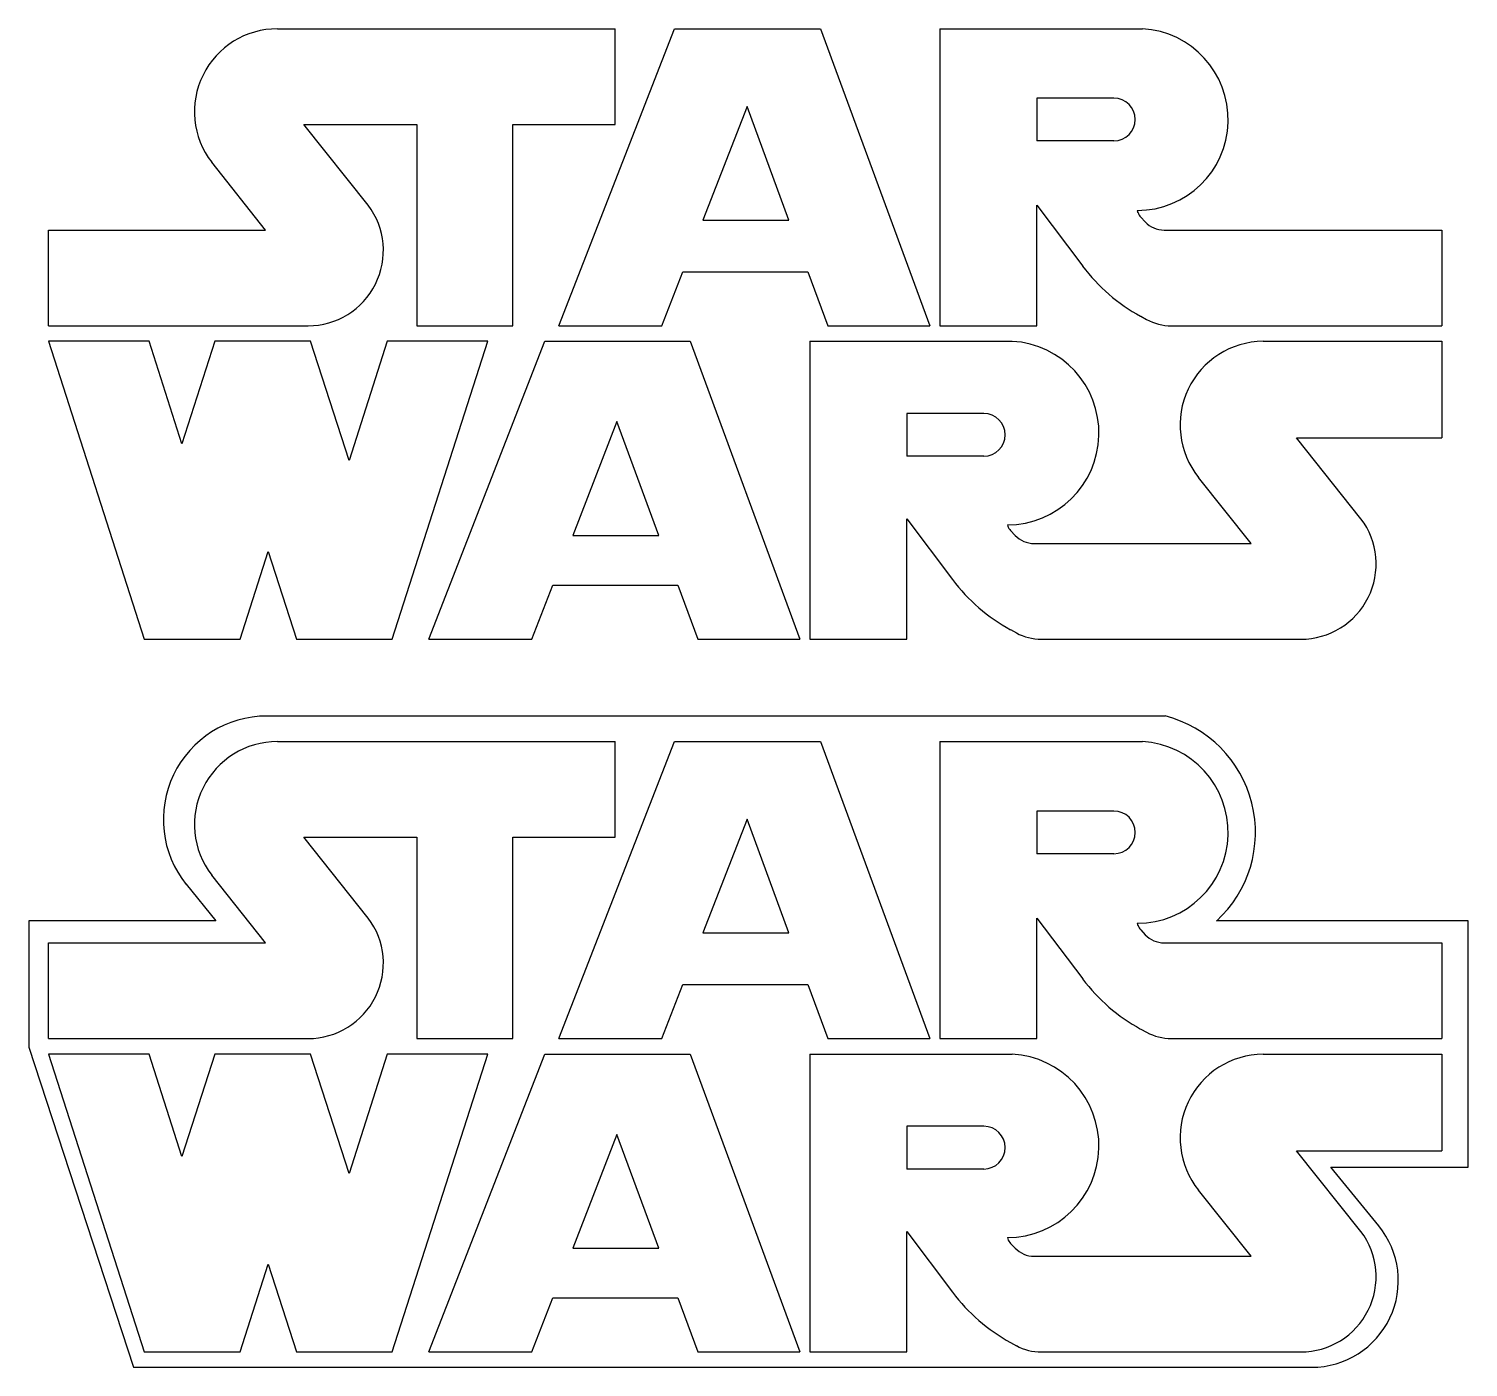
# Model space of a CAD drawing. Header units: millimetres. Extents: x -65 to 76, y -32 to 100.
import ezdxf

# ---------------------------------------------------------------- set-up
doc = ezdxf.new("R2010")
doc.units = ezdxf.units.MM

msp = doc.modelspace()

# ---------------------------------------------------------------- linework, layer by layer
for p, q in [((-41.03, 99.93, 87.86), (-7.88, 99.93, 87.86)), ((-13.39, 70.76, 87.86), (-2.05, 99.93, 87.86)), ((-7.88, 90.53, 87.86), (-7.88, 99.93, 87.86)), ((-2.05, 99.93, 87.86), (12.28, 99.93, 87.86)), ((12.28, 99.93, 87.86), (23.02, 70.76, 87.86)), ((23.99, 99.93, 87.86), (43.88, 99.93, 87.86)), ((23.99, 99.93, 87.86), (23.99, 70.76, 87.86)), ((5.07, 92.31, 87.86), (0.73, 81.15, 87.86)), ((9.18, 81.15, 87.86), (5.07, 92.31, 87.86)), ((33.53, 93.12, 87.86), (33.53, 88.92, 87.86)), ((41.08, 93.12, 87.86), (33.53, 93.12, 87.86)), ((-32.12, 82.6, 87.86), (-38.43, 90.53, 87.86)), ((-38.43, 90.53, 87.86), (-27.34, 90.53, 87.86)), ((-27.34, 90.53, 87.86), (-27.34, 70.76, 87.86)), ((-17.93, 70.76, 87.86), (-17.93, 90.53, 87.86)), ((-17.93, 90.53, 87.86), (-7.88, 90.53, 87.86)), ((41.08, 88.92, 87.86), (33.53, 88.92, 87.86)), ((-42.19, 80.16, 87.86), (-47.48, 86.83, 87.86)), ((33.53, 70.76, 87.86), (33.53, 82.6, 87.86)), ((33.53, 82.6, 87.86), (38.02, 76.63, 87.86)), ((43.37, 82.08, 87.86), (43.44, 81.87, 87.86)), ((0.73, 81.15, 87.86), (9.18, 81.15, 87.86)), ((43.71, 81.44, 87.86), (44.16, 80.96, 87.86)), ((-63.5, 80.16, 87.86), (-42.19, 80.16, 87.86)), ((-63.5, 70.76, 87.86), (-63.5, 80.16, 87.86)), ((46.01, 80.16, 87.86), (73.26, 80.16, 87.86)), ((73.26, 80.16, 87.86), (73.26, 70.76, 87.86)), ((-3.3, 70.76, 87.86), (-1.24, 76.07, 87.86)), ((-1.24, 76.07, 87.86), (11.05, 76.07, 87.86)), ((11.05, 76.07, 87.86), (13, 70.76, 87.86)), ((-63.5, 70.76, 87.86), (-38.02, 70.76, 87.86)), ((-27.34, 70.76, 87.86), (-17.93, 70.76, 87.86)), ((-13.39, 70.76, 87.86), (-3.3, 70.76, 87.86)), ((13, 70.76, 87.86), (23.02, 70.76, 87.86)), ((23.99, 70.76, 87.86), (33.53, 70.76, 87.86)), ((43.71, 71.7, 87.86), (44.28, 71.39, 87.86)), ((46.72, 70.76, 87.86), (73.26, 70.76, 87.86)), ((-53.63, 69.24, 87.86), (-63.5, 69.24, 87.86)), ((-63.5, 69.24, 87.86), (-54.1, 39.98, 87.86)), ((-50.4, 59.18, 87.86), (-53.63, 69.24, 87.86)), ((-47.16, 69.24, 87.86), (-50.4, 59.18, 87.86)), ((-37.77, 69.24, 87.86), (-47.16, 69.24, 87.86)), ((-34, 57.52, 87.86), (-37.77, 69.24, 87.86)), ((-30.24, 69.24, 87.86), (-34, 57.52, 87.86)), ((-20.37, 69.24, 87.86), (-30.24, 69.24, 87.86)), ((-29.77, 39.98, 87.86), (-20.37, 69.24, 87.86)), ((-26.16, 39.98, 87.86), (-14.79, 69.24, 87.86)), ((-14.79, 69.24, 87.86), (-0.52, 69.24, 87.86)), ((-0.52, 69.24, 87.86), (10.25, 39.98, 87.86)), ((11.22, 69.24, 87.86), (31.11, 69.24, 87.86)), ((11.22, 69.24, 87.86), (11.22, 39.98, 87.86)), ((55.73, 69.24, 87.86), (73.26, 69.24, 87.86)), ((73.26, 69.24, 87.86), (73.26, 59.75, 87.86)), ((-7.7, 61.35, 87.86), (-12.04, 50.18, 87.86)), ((-3.59, 50.18, 87.86), (-7.7, 61.35, 87.86)), ((20.75, 62.15, 87.86), (20.75, 57.95, 87.86)), ((28.31, 62.15, 87.86), (20.75, 62.15, 87.86)), ((65.33, 51.82, 87.86), (59.02, 59.75, 87.86)), ((59.02, 59.75, 87.86), (73.26, 59.75, 87.86)), ((28.31, 57.95, 87.86), (20.75, 57.95, 87.86)), ((54.55, 49.38, 87.86), (49.39, 55.87, 87.86)), ((20.76, 39.98, 87.86), (20.76, 51.82, 87.86)), ((20.76, 51.82, 87.86), (25.24, 45.84, 87.86)), ((30.63, 51.21, 87.86), (30.67, 51.09, 87.86)), ((-12.04, 50.18, 87.86), (-3.59, 50.18, 87.86)), ((30.94, 50.66, 87.86), (31.39, 50.18, 87.86)), ((-44.7, 39.98, 87.86), (-41.93, 48.61, 87.86)), ((-41.93, 48.61, 87.86), (-39.16, 39.98, 87.86)), ((33.24, 49.38, 87.86), (54.55, 49.38, 87.86)), ((-16.07, 39.98, 87.86), (-14.01, 45.29, 87.86)), ((-14.01, 45.29, 87.86), (-1.72, 45.29, 87.86)), ((-1.72, 45.29, 87.86), (0.23, 39.98, 87.86)), ((-54.1, 39.98, 87.86), (-44.7, 39.98, 87.86)), ((-39.16, 39.98, 87.86), (-29.77, 39.98, 87.86)), ((-26.16, 39.98, 87.86), (-16.07, 39.98, 87.86)), ((0.23, 39.98, 87.86), (10.25, 39.98, 87.86)), ((11.22, 39.98, 87.86), (20.76, 39.98, 87.86)), ((30.93, 40.92, 87.86), (31.51, 40.61, 87.86)), ((33.95, 39.98, 87.86), (59.43, 39.98, 87.86)), ((46.1, 32.44, 87.86), (-42.07, 32.44, 87.86)), ((-41.03, 29.93, 87.86), (-7.88, 29.93, 87.86)), ((-13.39, 0.76, 87.86), (-2.05, 29.93, 87.86)), ((-7.88, 20.53, 87.86), (-7.88, 29.93, 87.86)), ((-2.05, 29.93, 87.86), (12.28, 29.93, 87.86)), ((12.28, 29.93, 87.86), (23.02, 0.76, 87.86)), ((23.99, 29.93, 87.86), (43.88, 29.93, 87.86)), ((23.99, 29.93, 87.86), (23.99, 0.76, 87.86)), ((33.53, 23.11, 87.86), (33.53, 18.91, 87.86)), ((41.08, 23.11, 87.86), (33.53, 23.11, 87.86)), ((5.07, 22.31, 87.86), (0.73, 11.15, 87.86)), ((9.18, 11.15, 87.86), (5.07, 22.31, 87.86)), ((-32.12, 12.6, 87.86), (-38.43, 20.53, 87.86)), ((-38.43, 20.53, 87.86), (-27.34, 20.53, 87.86)), ((-27.34, 20.53, 87.86), (-27.34, 0.76, 87.86)), ((-17.93, 0.76, 87.86), (-17.93, 20.53, 87.86)), ((-17.93, 20.53, 87.86), (-7.88, 20.53, 87.86)), ((41.08, 18.91, 87.86), (33.53, 18.91, 87.86)), ((-49.98, 15.91, 87.86), (-47.08, 12.31, 87.86)), ((-42.19, 10.16, 87.86), (-47.48, 16.82, 87.86)), ((-47.08, 12.31, 87.86), (-65.43, 12.31, 87.86)), ((-65.43, 12.31, 87.86), (-65.43, -0.08, 87.86)), ((33.53, 0.76, 87.86), (33.53, 12.6, 87.86)), ((33.53, 12.6, 87.86), (38.02, 6.62, 87.86)), ((43.37, 12.08, 87.86), (43.44, 11.87, 87.86)), ((43.71, 11.43, 87.86), (44.16, 10.96, 87.86)), ((75.86, 12.31, 87.86), (51.14, 12.31, 87.86)), ((75.86, -11.87, 87.86), (75.86, 12.31, 87.86)), ((-63.5, 10.16, 87.86), (-42.19, 10.16, 87.86)), ((-63.5, 0.76, 87.86), (-63.5, 10.16, 87.86)), ((0.73, 11.15, 87.86), (9.18, 11.15, 87.86)), ((46.01, 10.16, 87.86), (73.26, 10.16, 87.86)), ((73.26, 10.16, 87.86), (73.26, 0.76, 87.86)), ((-3.3, 0.76, 87.86), (-1.24, 6.07, 87.86)), ((-1.24, 6.07, 87.86), (11.05, 6.07, 87.86)), ((11.05, 6.07, 87.86), (13, 0.76, 87.86)), ((43.71, 1.7, 87.86), (44.28, 1.38, 87.86)), ((-63.5, 0.76, 87.86), (-38.02, 0.76, 87.86)), ((-27.34, 0.76, 87.86), (-17.93, 0.76, 87.86)), ((-13.39, 0.76, 87.86), (-3.3, 0.76, 87.86)), ((13, 0.76, 87.86), (23.02, 0.76, 87.86)), ((23.99, 0.76, 87.86), (33.53, 0.76, 87.86)), ((46.72, 0.76, 87.86), (73.26, 0.76, 87.86)), ((-65.43, -0.08, 87.86), (-55.15, -31.52, 87.86)), ((-63.5, -0.76, 87.86), (-54.1, -30.02, 87.86)), ((-53.63, -0.76, 87.86), (-63.5, -0.76, 87.86)), ((-50.4, -10.83, 87.86), (-53.63, -0.76, 87.86)), ((-47.16, -0.76, 87.86), (-50.4, -10.83, 87.86)), ((-37.77, -0.76, 87.86), (-47.16, -0.76, 87.86)), ((-34, -12.48, 87.86), (-37.77, -0.76, 87.86)), ((-30.24, -0.76, 87.86), (-34, -12.48, 87.86)), ((-20.37, -0.76, 87.86), (-30.24, -0.76, 87.86)), ((-29.77, -30.02, 87.86), (-20.37, -0.76, 87.86)), ((-26.16, -30.02, 87.86), (-14.79, -0.76, 87.86)), ((-14.79, -0.76, 87.86), (-0.52, -0.76, 87.86)), ((-0.52, -0.76, 87.86), (10.25, -30.02, 87.86)), ((11.22, -0.76, 87.86), (31.11, -0.76, 87.86)), ((11.22, -0.76, 87.86), (11.22, -30.02, 87.86)), ((55.73, -0.76, 87.86), (73.26, -0.76, 87.86)), ((73.26, -0.76, 87.86), (73.26, -10.25, 87.86)), ((20.75, -7.85, 87.86), (20.75, -12.05, 87.86)), ((28.31, -7.85, 87.86), (20.75, -7.85, 87.86)), ((-7.7, -8.66, 87.86), (-12.04, -19.82, 87.86)), ((-3.59, -19.82, 87.86), (-7.7, -8.66, 87.86)), ((65.33, -18.18, 87.86), (59.02, -10.25, 87.86)), ((59.02, -10.25, 87.86), (73.26, -10.25, 87.86)), ((28.31, -12.05, 87.86), (20.75, -12.05, 87.86)), ((67.09, -17.64, 87.86), (62.38, -11.87, 87.86)), ((62.38, -11.87, 87.86), (75.86, -11.87, 87.86)), ((54.55, -20.62, 87.86), (49.39, -14.13, 87.86)), ((20.76, -30.02, 87.86), (20.76, -18.18, 87.86)), ((20.76, -18.18, 87.86), (25.24, -24.16, 87.86)), ((30.63, -18.79, 87.86), (30.67, -18.91, 87.86)), ((30.94, -19.35, 87.86), (31.39, -19.82, 87.86)), ((-12.04, -19.82, 87.86), (-3.59, -19.82, 87.86)), ((33.24, -20.62, 87.86), (54.55, -20.62, 87.86)), ((-44.7, -30.02, 87.86), (-41.93, -21.4, 87.86)), ((-41.93, -21.4, 87.86), (-39.16, -30.02, 87.86)), ((-16.07, -30.02, 87.86), (-14.01, -24.71, 87.86)), ((-14.01, -24.71, 87.86), (-1.72, -24.71, 87.86)), ((-1.72, -24.71, 87.86), (0.23, -30.02, 87.86)), ((30.93, -29.08, 87.86), (31.51, -29.4, 87.86)), ((-54.1, -30.02, 87.86), (-44.7, -30.02, 87.86)), ((-39.16, -30.02, 87.86), (-29.77, -30.02, 87.86)), ((-26.16, -30.02, 87.86), (-16.07, -30.02, 87.86)), ((0.23, -30.02, 87.86), (10.25, -30.02, 87.86)), ((11.22, -30.02, 87.86), (20.76, -30.02, 87.86)), ((33.95, -30.02, 87.86), (59.43, -30.02, 87.86)), ((-55.15, -31.52, 87.86), (60.5, -31.52, 87.86))]:
    msp.add_line(p, q)
for centre, radius, start, end in [((-41.03, 91.79, 87.86), 8.14, 90, 217.5916), ((43.37, 91.02, 87.86), 8.93, 270, 86.6725), ((41.08, 91.02, 87.86), 2.1, 270, 90), ((-38.02, 78.15, 87.86), 7.39, 270, 36.9922), ((44.64, 82.31, 87.86), 1.27, 200.0644, 223.3258), ((46.01, 82.7, 87.86), 2.54, 223.3258, 270), ((52.23, 87.3, 87.86), 17.78, 216.9156, 241.3385), ((46.72, 75.84, 87.86), 5.08, 241.3385, 270), ((30.59, 60.23, 87.86), 9.02, 270.2055, 86.7053), ((55.8, 61.02, 87.86), 8.22, 90.5411, 218.7363), ((28.31, 60.05, 87.86), 2.1, 270, 90), ((31.86, 51.53, 87.86), 1.27, 200.0644, 223.3258), ((59.43, 47.37, 87.86), 7.39, 270, 36.9922), ((33.24, 51.92, 87.86), 2.54, 223.3258, 270), ((39.46, 56.52, 87.86), 17.78, 216.9156, 241.3385), ((33.95, 45.06, 87.86), 5.08, 241.3385, 270), ((-42.07, 22.28, 87.86), 10.16, 90, 218.8603), ((43.18, 21.01, 87.86), 11.8, 312.4193, 75.6492), ((-41.03, 21.79, 87.86), 8.14, 90, 217.5916), ((43.37, 21.01, 87.86), 8.93, 270, 86.6725), ((41.08, 21.01, 87.86), 2.1, 270, 90), ((-38.02, 8.15, 87.86), 7.39, 270, 36.9922), ((44.64, 12.31, 87.86), 1.27, 200.0644, 223.3258), ((46.01, 12.7, 87.86), 2.54, 223.3258, 270), ((52.23, 17.3, 87.86), 17.78, 216.9156, 241.3385), ((46.72, 5.84, 87.86), 5.08, 241.3385, 270), ((30.59, -9.77, 87.86), 9.02, 270.2055, 86.7053), ((55.8, -8.99, 87.86), 8.22, 90.5411, 218.7363), ((28.31, -9.95, 87.86), 2.1, 270, 90), ((59.43, -22.63, 87.86), 7.39, 270, 36.9922), ((60.5, -23.02, 87.86), 8.5, 270, 39.2284), ((31.86, -18.48, 87.86), 1.27, 200.0644, 223.3258), ((33.24, -18.08, 87.86), 2.54, 223.3258, 270), ((39.46, -13.48, 87.86), 17.78, 216.9156, 241.3385), ((33.95, -24.94, 87.86), 5.08, 241.3385, 270)]:
    msp.add_arc(centre, radius, start, end)

doc.saveas('drawing.dxf')
